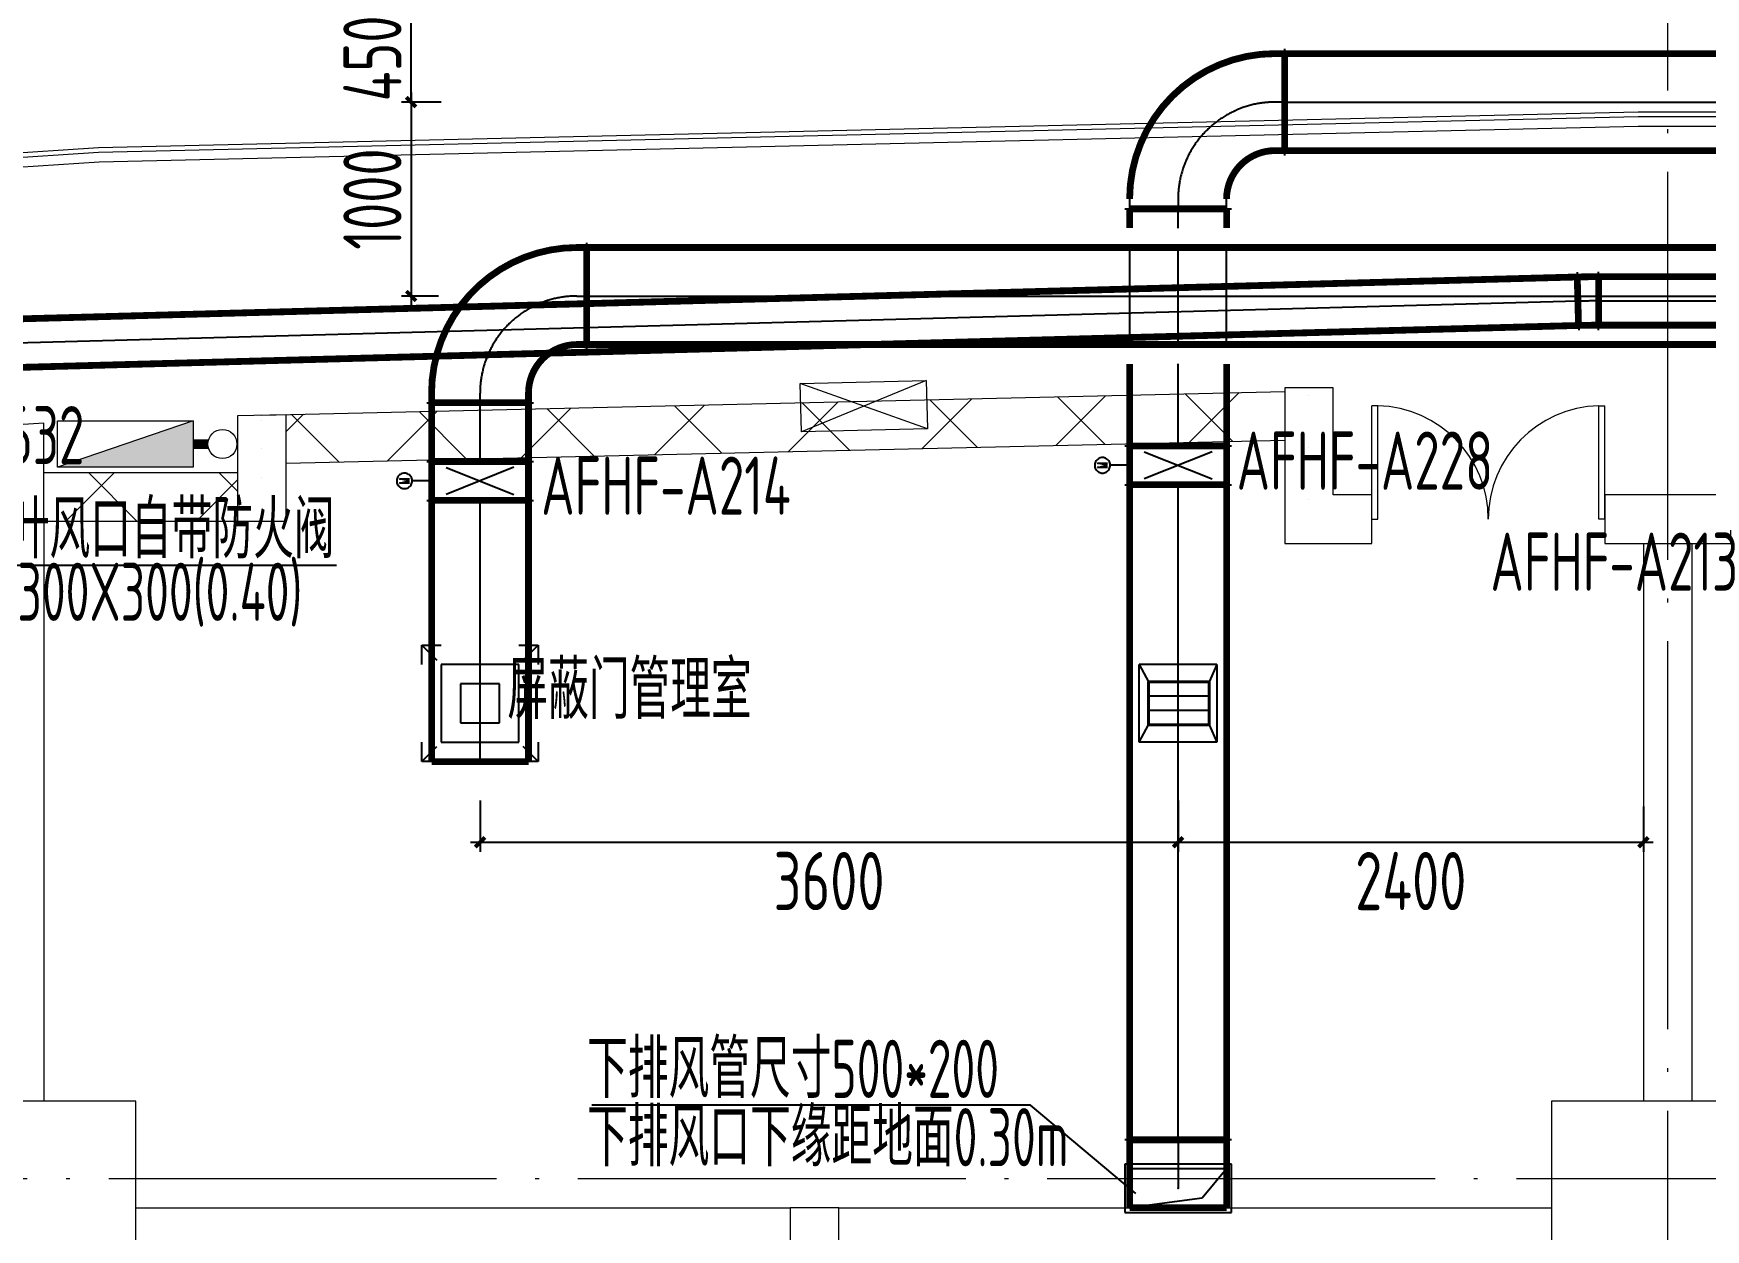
# Model space of a CAD drawing. Extents: x 4 to 13611208, y -605838 to 574722.
# Drawn here: x 13283469 to 13292093, y -9223 to -3057 of the extents above; entities that cross this region are included whole.
import ezdxf

# ---------------------------------------------------------------- set-up
doc = ezdxf.new("R2010")
doc.units = 0
doc.header["$LTSCALE"] = 1000
doc.header["$MEASUREMENT"] = 0
doc.linetypes.add('CENTER2', pattern=[28.575000000000003, 19.05, -3.175, 3.175, -3.175])
doc.linetypes.add('DOTE', pattern=[2.4200000000000004, 2, -0.2, 0.02, -0.2])
for name, color, linetype in [('DUCT-K-P中心线', 5, 'CENTER2'), ('DUCT-K-P标注', 7, 'Continuous'), ('DUCT-K-P法兰', 2, 'Continuous'), ('DUCT-K-P管', 191, 'Continuous'), ('DUCT-K-P管端线', 2, 'Continuous'), ('DUCT-K-P阀门', 7, 'Continuous'), ('DUCT-K-P风口', 7, 'Continuous'), ('DUCT-K-S中心线', 5, 'CENTER2'), ('DUCT-K-S标注', 7, 'Continuous'), ('DUCT-K-S法兰', 2, 'Continuous'), ('DUCT-K-S管', 40, 'Continuous'), ('DUCT-K-S管端线', 4, 'Continuous'), ('DUCT-K-S阀门', 7, 'Continuous'), ('DUCT-K-S风口', 7, 'Continuous'), ('DUCT-X-P中心线', 5, 'CENTER2'), ('DUCT-X-P标注', 7, 'Continuous'), ('DUCT-X-P法兰', 2, 'Continuous'), ('DUCT-X-P管', 31, 'Continuous'), ('DUCT-X-P管端线', 2, 'Continuous'), ('DUCT-X-S标注', 7, 'Continuous'), ('Hvac-Hide', 8, 'Continuous')]:
    doc.layers.add(name, color=color, linetype=linetype)
doc.layers.add('建筑底图', color=8, linetype='Continuous', lineweight=13)
doc.styles.add('67', font='gbenor.shx', dxfattribs={"width": 0.7, "bigfont": 'hztxt.shx'})
doc.styles.add('C', font='HZTXT_E', dxfattribs={"width": 0.7, "bigfont": 'HZTXT'})
doc.styles.add('du', font='gbenor.shx', dxfattribs={"width": 0.8, "bigfont": 'hztxt.shx'})
doc.dimstyles.new('67', dxfattribs={"dimscale": 100, "dimtxt": 3, "dimasz": 0.5, "dimexe": 0.5, "dimexo": 2, "dimgap": 0.5, "dimtad": 2, "dimdec": 0, "dimrnd": 5, "dimzin": 0, "dimdsep": 46, "dimtxsty": 'du', "dimblk": 'ARCHTICK', "dimcen": 0, "dimdle": 0.5, "dimclrd": 256, "dimclre": 256, "dimclrt": 256, "dimazin": 0, "dimtfac": 1, "dimtdec": 0, "dimtix": 1, "dimtmove": 2, "dimatfit": 3, "dimfxl": 100, "dimtolj": 1, "dimtzin": 0, "dimlwd": -1, "dimlwe": -1, "dimarcsym": 0})
pattern_1 = [(45, (0, 0), (-336.7596045400932, 336.7596045400933), []), (135, (0, 0), (-336.7596045400933, -336.7596045400932), [])]

# ---------------------------------------------------------------- blocks, each defined once
blk = doc.blocks.new('3#消火栓')
at = {"ltscale": 3.5}
blk.add_hatch(color=256, dxfattribs=at).paths.add_polyline_path([(-350.0000045262278, 239.9999911990017), (-350, -8.800998352290614e-06), (349.9999954737722, 240.0000088009983)])
blk.add_line((-350, -8.800998330116272e-06), (349.9999954737723, 240.0000088009983))
blk.add_lwpolyline([(-350.0000045262277, 239.9999911990017), (349.9999954737723, 240.0000088009983), (350, 8.800998330116272e-06), (-350, -8.800998330116272e-06)], close=True)
at = {"const_width": 49.99999999999997}
blk.add_lwpolyline([(-350.0000022631139, 119.9999911990017), (-425.0000022631139, 119.9999893130735)], dxfattribs=at)
blk.add_circle((-500.0000022631139, 119.9999874271452), 75)
blk = doc.blocks.new('_FZH')
blk.add_lwpolyline([(-0.5, -0.5), (0.5, -0.5), (0.5000000000000001, 0.5), (-0.4999999999999999, 0.5)], close=True)
blk = doc.blocks.new('$DorLib2D$00000002')
for p, q in [((-0.5, -5.684341886080802e-17), (-0.5000000000000007, 0.4875)), ((-0.4750000000000007, 0.4875), (-0.5000000000000007, 0.4875)), ((-0.475, -2.842170943040401e-17), (-0.4750000000000007, 0.4875)), ((0.475, -2.842170943040401e-17), (0.4750000000000007, 0.4875)), ((0.4750000000000007, 0.4875), (0.5000000000000007, 0.4875)), ((0.5, -5.684341886080802e-17), (0.5000000000000007, 0.4875)), ((-0.5, -5.684341886080802e-17), (-0.475, -2.842170943040401e-17)), ((0.5, -5.684341886080802e-17), (0.475, -2.842170943040401e-17))]:
    blk.add_line(p, q)
at = {"lineweight": 13}
for centre, start, end in [((-0.4875, -4.263256414560601e-17), 0, 88.53071641864632), ((0.4875, -4.263256414560601e-17), 91.4692835813537, 180)]:
    blk.add_arc(centre, 0.4875, start, end, dxfattribs=at)
blk = doc.blocks.new('_ArchTick')
at = {"color": 0, "linetype": 'ByBlock', "const_width": 0.4}
blk.add_lwpolyline([(-0.5, -0.5), (0.5, 0.5)], dxfattribs=at)
blk = doc.blocks.new('*D2061')
at = {"layer": 'DUCT-K-S标注', "transparency": 16777216}
for p, q in [((13285417.27181285, -2960.260509004446), (13285417.27181285, -2910.260509004446)), ((13285571.57098531, -2960.260509004446), (13285367.27181285, -2960.260509004446)), ((13285417.27181285, -3410.660975218751), (13285417.27181285, -2960.260509004446)), ((13285571.57098532, -3410.660975218751), (13285367.27181285, -3410.660975218751)), ((13285417.27181285, -3410.660975218751), (13285417.27181285, -3460.660975218751))]:
    blk.add_line(p, q, dxfattribs=at)
at = {"layer": 'DUCT-K-S标注', "transparency": 16777216, "xscale": 50, "yscale": 50, "zscale": 50}
for p, rotation in [((13285417.27181285, -2960.260509004446), 270), ((13285417.27181285, -3410.660975218751), 90)]:
    blk.add_blockref('_ArchTick', p, dxfattribs=dict(at, rotation=rotation))
at = {"layer": 'DUCT-K-S标注', "transparency": 16777216, "insert": (13285217.27181285, -3185.460742109462), "char_height": 300, "attachment_point": 5, "rotation": 90, "style": 'du'}
blk.add_mtext('\\A1;450', dxfattribs=at)
blk = doc.blocks.new('*D2062')
at = {"layer": 'DUCT-K-S标注', "transparency": 16777216}
for p, q in [((13285417.27181285, -3360.660975218751), (13285417.27181285, -4460.260509341793)), ((13285571.57098532, -3410.660975218751), (13285367.27181285, -3410.660975218751)), ((13285558.34013824, -4410.260509341793), (13285367.27181285, -4410.260509341792))]:
    blk.add_line(p, q, dxfattribs=at)
at = {"layer": 'DUCT-K-S标注', "transparency": 16777216, "xscale": 50, "yscale": 50, "zscale": 50}
for p, rotation in [((13285417.27181285, -3410.660975218751), 90), ((13285417.27181285, -4410.260509341793), 270)]:
    blk.add_blockref('_ArchTick', p, dxfattribs=dict(at, rotation=rotation))
at = {"layer": 'DUCT-K-S标注', "transparency": 16777216, "insert": (13285217.27181285, -3910.460742278135), "char_height": 300, "attachment_point": 5, "rotation": 90, "style": 'du'}
blk.add_mtext('\\A1;1000', dxfattribs=at)
blk = doc.blocks.new('*D2063')
at = {"layer": 'DUCT-K-S标注', "transparency": 16777216}
for p, q in [((13285772.36620492, -7010.259809566705), (13285772.36620492, -7276.330911672674)), ((13289372.36620492, -7010.259809566967), (13289372.36620492, -7276.330911672674)), ((13285722.36620492, -7226.330911672674), (13289422.36620492, -7226.330911672674))]:
    blk.add_line(p, q, dxfattribs=at)
at = {"layer": 'DUCT-K-S标注', "transparency": 16777216, "xscale": 50, "yscale": 50, "zscale": 50, "rotation": 180}
blk.add_blockref('_ArchTick', (13285772.36620492, -7226.330911672674), dxfattribs=at)
at = {"layer": 'DUCT-K-S标注', "transparency": 16777216, "xscale": 50, "yscale": 50, "zscale": 50}
blk.add_blockref('_ArchTick', (13289372.36620492, -7226.330911672674), dxfattribs=at)
at = {"layer": 'DUCT-K-S标注', "transparency": 16777216, "insert": (13287572.36620492, -7426.330911672674), "char_height": 300, "attachment_point": 5, "style": 'du'}
blk.add_mtext('\\A1;3600', dxfattribs=at)
blk = doc.blocks.new('*D2064')
at = {"layer": 'DUCT-K-S标注', "transparency": 16777216}
for p, q in [((13289372.36620492, -7010.259809566967), (13289372.36620492, -7276.330911672674)), ((13291772.36620493, -7042.137396858032), (13291772.36620493, -7276.330911672674)), ((13289322.36620492, -7226.330911672674), (13291822.36620493, -7226.330911672674))]:
    blk.add_line(p, q, dxfattribs=at)
at = {"layer": 'DUCT-K-S标注', "transparency": 16777216, "xscale": 50, "yscale": 50, "zscale": 50, "rotation": 180}
blk.add_blockref('_ArchTick', (13289372.36620492, -7226.330911672674), dxfattribs=at)
at = {"layer": 'DUCT-K-S标注', "transparency": 16777216, "xscale": 50, "yscale": 50, "zscale": 50}
blk.add_blockref('_ArchTick', (13291772.36620493, -7226.330911672674), dxfattribs=at)
at = {"layer": 'DUCT-K-S标注', "transparency": 16777216, "insert": (13290572.36620492, -7426.330911672674), "char_height": 300, "attachment_point": 5, "style": 'du'}
blk.add_mtext('\\A1;2400', dxfattribs=at)
blk = doc.blocks.new('$风口$00000060')
for p, q in [((-299.9999999996071, 300.000000000131), (-199.9999999997381, 299.9999999998763)), ((-299.9999999998654, 200.0000000002619), (-299.9999999996071, 300.000000000131)), ((-299.9999999996071, 300.000000000131), (-222.7858342143918, 222.7858342143372)), ((199.9999999997381, 299.9999999995489), (299.9999999996071, 299.9999999998035)), ((299.9999999996071, 299.9999999998035), (222.7858342142099, 222.7858342141917)), ((299.9999999996071, 299.9999999998035), (299.9999999998654, 199.9999999999345)), ((-299.9999999994143, -299.9999999996071), (-299.9999999996726, -199.9999999997381)), ((-299.9999999994143, -299.9999999996071), (-222.7858342140134, -222.7858342139953)), ((299.9999999996071, -300.0000000001346), (222.7858342143918, -222.7858342143372)), ((299.9999999998654, -200.0000000002656), (299.9999999996071, -300.0000000001346)), ((-199.9999999995453, -299.9999999993524), (-299.9999999994143, -299.9999999996071)), ((299.9999999996071, -300.0000000001346), (199.9999999997381, -299.9999999998763))]:
    blk.add_line(p, q)
at = {"color": 0}
for p, q in [((-199.9999999997417, 199.9999999997381), (-199.9999999997417, -199.9999999997381)), ((199.9999999997381, 199.9999999997381), (-199.9999999997417, 199.9999999997381)), ((199.9999999997381, -199.9999999997381), (199.9999999997381, 199.9999999997381)), ((-99.99999999986903, 99.99999999986903), (-99.99999999986903, -99.99999999986903)), ((99.99999999986903, 99.99999999986903), (-99.99999999986903, 99.99999999986903)), ((99.99999999986903, -99.99999999986903), (99.99999999986903, 99.99999999986903)), ((-99.99999999986903, -99.99999999986903), (99.99999999986903, -99.99999999986903)), ((-199.9999999997417, -199.9999999997381), (199.9999999997381, -199.9999999997381))]:
    blk.add_line(p, q, dxfattribs=at)
blk = doc.blocks.new('$风口$00000108')
for p, q in [((-250, 135), (-190, 75)), ((-250, -135), (-250, 135)), ((250, 135), (200, 75)), ((250, 135), (250, -135)), ((200, 25), (-190, 25)), ((200, -25), (-190, -25)), ((-250, -135), (-190, -75)), ((200, -75), (250, -135)), ((250, -135), (-250, -135))]:
    blk.add_line(p, q)
at = {"linetype": 'Continuous'}
blk.add_line((250, 135), (-250, 135), dxfattribs=at)
at = {"lineweight": 40}
for p, q in [((-190, 75), (200, 75)), ((-190, -75), (-190, 75)), ((200, 75), (200, -75)), ((-190, -75), (200, -75))]:
    blk.add_line(p, q, dxfattribs=at)

msp = doc.modelspace()

# ---------------------------------------------------------------- hatches: boundary and pattern name
at = {"layer": '建筑底图'}
h = msp.add_hatch(dxfattribs=at)
h.set_pattern_fill('ANSI37', color=8, scale=300, style=0)
h.set_pattern_definition(pattern_1)
h.paths.add_polyline_path([(13289922.36620492, -5152.970177192825), (13289922.36620492, -4902.903372821324), (13284646.78837448, -5024.871535108792), (13284646.7908297, -5024.977732668633), (13284772.36620664, -5022.208711868851), (13284772.36620664, -5272.035056104644)])
h = msp.add_hatch(dxfattribs=at)
h.set_pattern_fill('ANSI37', color=8, scale=300, style=0)
h.set_pattern_definition(pattern_1)
h.paths.add_polyline_path([(13284522.36620578, -5570.701930167445), (13284522.36620603, -5320.701930185081), (13283522.36620522, -5320.701930185081), (13283522.3662055, -5570.701930185081)])

# ---------------------------------------------------------------- linework, layer by layer
at = {"layer": 'DUCT-K-P中心线'}
for p, q in [((13289922.36620492, -3410.660975218751), (13289872.36620492, -3410.660975218751)), ((13289922.56620492, -3410.660975218751), (13294096.96620475, -3410.660975218751)), ((13289372.36620492, -4060.260509341793), (13289372.36620492, -3960.86097521875)), ((13289372.36620492, -5182.914180670865), (13289372.36620492, -4760.260509341793)), ((13289372.36620492, -8760.059809567283), (13289372.36620492, -5383.314180670865)), ((13289372.36620492, -8760.259809567284), (13289372.36620492, -9010.259809567284))]:
    msp.add_line(p, q, dxfattribs=at)
msp.add_arc((13289872.36620492, -3910.660975220436), 500.0000000016857, 90, 179.9541099857236, dxfattribs=at)
at = {"layer": 'DUCT-K-P标注', "elevation": 3349.8}
msp.add_lwpolyline([(13289153.62970163, -9036.43249276237), (13288610.48877788, -8581.734304064421), (13286349.02341319, -8581.734304064421)], dxfattribs=at)
at = {"layer": 'DUCT-K-P法兰'}
for p, q in [((13289922.46620492, -3685.660975218751), (13289922.46620492, -3135.660975218751)), ((13289097.36620492, -3960.76097521875), (13289647.36620492, -3960.76097521875)), ((13289097.36620492, -5183.014180670864), (13289647.36620492, -5183.014180670864)), ((13289097.36620492, -5383.214180670865), (13289647.36620492, -5383.214180670865)), ((13289647.36620492, -8760.159809567283), (13289097.36620492, -8760.159809567283)), ((13289122.36620492, -8885.259809567284), (13289097.36620492, -8885.259809567284)), ((13289097.36620492, -8885.259809567284), (13289097.36620492, -9135.259809567284)), ((13289647.36620492, -8885.259809567284), (13289622.36620492, -8885.259809567284)), ((13289647.36620492, -9135.259809567284), (13289647.36620492, -8885.259809567284)), ((13289097.36620492, -9135.259809567284), (13289647.36620492, -9135.259809567284))]:
    msp.add_line(p, q, dxfattribs=at)
at = {"layer": 'DUCT-K-P法兰', "color": 18, "true_color": 0x000000}
for p in [(13289922.36620492, -3410.660975218751, 3600), (13289922.56620492, -3410.660975218751, 3600), (13289372.36620492, -3960.660975218751, 3600), (13289372.36620492, -3960.86097521875, 3600), (13289372.36620492, -5182.914180670864, 3600), (13289372.36620492, -5183.114180670865, 3600), (13289372.36620492, -5383.114180670865, 3600), (13289372.36620492, -5383.314180670865, 3600), (13289372.36620492, -8760.059809567283, 3600), (13289372.36620492, -8760.259809567284, 3600), (13289372.36620492, -9010.259809567284, 3350), (13289372.36620492, -9010.259809567284, 3349.8)]:
    msp.add_point(p, dxfattribs=at)
at = {"layer": 'DUCT-K-P管', "const_width": 35}
for points in [[(13289872.36620492, -3160.660975218751, 0.4140571793598106), (13289122.36631183, -3910.260509341791)], [(13289872.36620492, -3660.660975218751, 0.4137444650001408), (13289622.36652566, -3910.260509341792)]]:
    msp.add_lwpolyline(points, format="xyb", dxfattribs=at)
for points in [[(13289922.36620492, -3160.660975218751), (13289872.36620492, -3160.660975218751)], [(13294096.96620475, -3160.660975218751), (13289922.56620492, -3160.660975218751)], [(13289922.56620492, -3160.660975218751), (13289922.56620492, -3660.660975218751)], [(13289872.36620492, -3660.660975218751), (13289922.36620492, -3660.660975218751)], [(13289922.56620492, -3660.660975218751), (13294096.96620475, -3660.660975218751)], [(13289622.36620492, -3960.86097521875), (13289122.36620492, -3960.86097521875)], [(13289122.36620492, -3960.86097521875), (13289122.36620492, -4060.260509341793)], [(13289622.36620492, -4060.260509341793), (13289622.36620492, -3960.86097521875)], [(13289122.36620492, -4760.260509341793), (13289122.36620492, -5182.914180670865)], [(13289622.36620492, -5182.914180670865), (13289622.36620492, -4760.260509341793)], [(13289122.36620492, -5182.914180670865), (13289622.36620492, -5182.914180670865)], [(13289122.36620492, -5383.114180670865), (13289122.36620492, -5183.114180670865)], [(13289622.36620492, -5183.114180670865), (13289622.36620492, -5383.114180670865)], [(13289622.36620492, -5383.314180670865), (13289122.36620492, -5383.314180670865)], [(13289122.36620492, -5383.314180670865), (13289122.36620492, -8760.059809567283)], [(13289622.36620492, -8760.059809567283), (13289622.36620492, -5383.314180670865)], [(13289122.36620492, -8760.059809567283), (13289622.36620492, -8760.059809567283)], [(13289122.36620492, -8760.259809567284), (13289122.36620492, -9110.259809567284)], [(13289622.36620492, -8760.259809567284), (13289622.36620492, -9110.259809567284)], [(13289622.36620492, -9110.259809567284), (13289122.36620492, -9110.259809567284)]]:
    msp.add_lwpolyline(points, dxfattribs=at)
at = {"layer": 'DUCT-K-P管', "color": 18, "true_color": 0x000000}
for p in [(13289922.36620492, -3410.660975218751, 3600), (13289372.36620492, -3960.660975218751, 3600), (13289372.36620492, -8760.259809567284, 3600), (13289372.36620492, -9010.259809567284, 3350)]:
    msp.add_point(p, dxfattribs=at)
at = {"layer": 'DUCT-K-P管端线'}
for p, q in [((13289922.36620492, -3160.660975218751), (13289922.36620492, -3660.660975218751)), ((13289122.36620492, -5183.114180670865), (13289622.36620492, -5183.114180670865)), ((13289122.36620492, -5383.114180670865), (13289622.36620492, -5383.114180670865)), ((13289122.36620492, -8760.259809567284), (13289622.36620492, -8760.259809567284)), ((13289622.36620492, -8910.259809567284), (13289497.36620492, -9060.259809567284))]:
    msp.add_line(p, q, dxfattribs=at)
at = {"layer": 'DUCT-K-P阀门'}
for p, q in [((13288952.6404119, -5256.34895641525), (13288949.20470202, -5260.746464530606)), ((13288956.65470053, -5252.47240294504), (13288952.6404119, -5256.34895641525)), ((13288961.16943435, -5249.192256823762), (13288956.65470053, -5252.47240294504)), ((13288966.0967392, -5246.572362364554), (13288961.16943435, -5249.192256823762)), ((13288971.34071069, -5244.663712832981), (13288966.0967392, -5246.572362364554)), ((13288976.79928088, -5243.503457921117), (13288971.34071069, -5244.663712832981)), ((13288982.36620492, -5243.114180671051), (13288976.79928088, -5243.503457921117)), ((13288987.93312896, -5243.503457921659), (13288982.36620492, -5243.114180671051)), ((13288993.39169915, -5244.663712834055), (13288987.93312896, -5243.503457921659)), ((13288998.63567064, -5246.57236236614), (13288993.39169915, -5244.663712834055)), ((13289003.56297549, -5249.192256825826), (13288998.63567064, -5246.57236236614)), ((13289008.07770931, -5252.472402947544), (13289003.56297549, -5249.192256825826)), ((13289012.09199794, -5256.348956418145), (13289008.07770931, -5252.472402947544)), ((13289015.52770782, -5260.746464533836), (13289012.09199794, -5256.348956418145)), ((13289197.36620492, -5213.114180670865), (13289547.36620492, -5353.114180670865)), ((13289547.31700135, -5213.035510231927), (13289197.41540849, -5353.192851109802)), ((13288942.9738948, -5276.168253562456), (13288942.39057184, -5281.718200801004)), ((13288942.39057184, -5281.718200801004), (13288942.5853291, -5287.29531919982)), ((13288942.5853291, -5287.29531919982), (13288943.55437587, -5292.791056493148)), ((13288944.32394427, -5270.7535008942), (13288942.9738948, -5276.168253562456)), ((13288943.55437587, -5292.791056493148), (13288945.27885074, -5298.098444405881)), ((13288946.41444307, -5265.579334797737), (13288944.32394427, -5270.7535008942)), ((13288945.27885074, -5298.098444405881), (13288947.72518877, -5303.114180669364)), ((13288949.20470202, -5260.746464530606), (13288946.41444307, -5265.579334797737)), ((13288947.72518877, -5303.114180669364), (13288950.84577478, -5307.740639682543)), ((13288950.84577478, -5307.740639682543), (13288954.5798701, -5311.887772683244)), ((13288954.5798701, -5311.887772683244), (13288958.85479483, -5315.474860444904)), ((13288956.80692384, -5294.08560924248), (13289007.86614469, -5283.114166475701)), ((13289007.86620492, -5294.08560924248), (13288956.80692384, -5294.08560924248)), ((13289007.86614469, -5283.114166475701), (13288956.86620976, -5272.14272699478)), ((13288956.86620976, -5272.14272699478), (13289007.86620492, -5272.142726994774)), ((13288958.85479483, -5315.474860444904), (13288963.58734241, -5318.432084384493)), ((13288963.58734241, -5318.432084384493), (13288968.68539919, -5320.701885501821)), ((13288968.68539919, -5320.701885501821), (13288974.04973729, -5322.240084699998)), ((13288974.04973729, -5322.240084699998), (13288979.57594597, -5323.016742681309)), ((13288979.57594597, -5323.016742681309), (13288985.15646387, -5323.01674268158)), ((13288985.15646387, -5323.01674268158), (13288990.68267255, -5322.240084700808)), ((13288990.68267255, -5322.240084700808), (13288996.04701065, -5320.701885503154)), ((13288996.04701065, -5320.701885503154), (13289001.14506743, -5318.432084386322)), ((13289001.14506743, -5318.432084386322), (13289005.87761501, -5315.474860447194)), ((13289005.87761501, -5315.474860447194), (13289010.15253974, -5311.88777268595)), ((13289010.15253974, -5311.88777268595), (13289013.88663506, -5307.740639685612)), ((13289013.88663506, -5307.740639685612), (13289017.00722107, -5303.114180672738)), ((13289018.31796677, -5265.579334801238), (13289015.52770782, -5260.746464533836)), ((13289017.00722107, -5303.114180672738), (13289019.4535591, -5298.098444409494)), ((13289020.40846557, -5270.753500897906), (13289018.31796677, -5265.579334801238)), ((13289019.4535591, -5298.098444409494), (13289021.17803397, -5292.791056496928)), ((13289021.75851504, -5276.168253566292), (13289020.40846557, -5270.753500897906)), ((13289021.17803397, -5292.791056496928), (13289022.14708073, -5287.295319203695)), ((13289022.341838, -5281.718200804898), (13289021.75851504, -5276.168253566292)), ((13289022.14708073, -5287.295319203695), (13289022.341838, -5281.718200804898)), ((13289122.36620492, -5283.114180671051), (13289022.36620492, -5283.114180671051))]:
    msp.add_line(p, q, dxfattribs=at)
at = {"layer": 'DUCT-K-S中心线'}
for p, q in [((13286272.36620492, -4410.260509341793), (13286322.36620492, -4410.260509341793)), ((13286322.56620492, -4410.260509341793), (13292296.96620475, -4410.260509341793)), ((13285772.36620492, -4960.260509341793), (13285772.36620492, -4910.260509341793)), ((13285772.36620492, -5263.290272577666), (13285772.36620492, -4960.460509341793)), ((13285772.36620492, -6810.259809566705), (13285772.36620492, -5463.690272577665))]:
    msp.add_line(p, q, dxfattribs=at)
msp.add_arc((13286272.36620492, -4910.260509340214), 499.9999999981374, 89.99999999978657, 180.000000000181, dxfattribs=at)
at = {"layer": 'DUCT-K-S法兰'}
for p, q in [((13286322.46620492, -4685.260509341793), (13286322.46620492, -4135.260509341793)), ((13285497.36620492, -4960.360509341794), (13286047.36620492, -4960.360509341794)), ((13285497.36620492, -5263.390272577665), (13286047.36620492, -5263.390272577665)), ((13285497.36620492, -5463.590272577666), (13286047.36620492, -5463.590272577666))]:
    msp.add_line(p, q, dxfattribs=at)
at = {"layer": 'DUCT-K-S法兰', "color": 18, "true_color": 0x000000}
for p in [(13286322.36620492, -4410.260509341793, 4200), (13286322.56620492, -4410.260509341793, 4200), (13285772.36620492, -4960.260509341793, 4200), (13285772.36620492, -4960.460509341793, 4200), (13285772.36620492, -5263.290272577665, 4200), (13285772.36620492, -5263.490272577666, 4200), (13285772.36620492, -5463.490272577666, 4200), (13285772.36620492, -5463.690272577666, 4200)]:
    msp.add_point(p, dxfattribs=at)
at = {"layer": 'DUCT-K-S管', "extrusion": (0, 0, -1), "const_width": 35}
for points in [[(-13285522.36620492, -4910.260509341793, 0.4142135623741275), (-13286272.36620492, -4160.260509342875)], [(-13286022.36620492, -4910.260509341793, 0.4142135623721584), (-13286272.36620492, -4660.260509342593)]]:
    msp.add_lwpolyline(points, format="xyb", dxfattribs=at)
at = {"layer": 'DUCT-K-S管', "const_width": 35}
for points in [[(13286272.36620492, -4160.260509341793), (13286322.36620492, -4160.260509341793)], [(13292296.96620475, -4160.260509341793), (13286322.56620492, -4160.260509341793)], [(13286322.56620492, -4160.260509341793), (13286322.56620492, -4660.260509341793)], [(13286322.36620492, -4660.260509341793), (13286272.36620492, -4660.260509341793)], [(13286322.56620492, -4660.260509341793), (13292296.96620475, -4660.260509341793)], [(13285522.36620492, -4960.260509341793), (13285522.36620492, -4910.260509341793)], [(13286022.36620492, -4910.260509341793), (13286022.36620492, -4960.260509341793)], [(13286022.36620492, -4960.460509341793), (13285522.36620492, -4960.460509341793)], [(13285522.36620492, -4960.460509341793), (13285522.36620492, -5263.290272577666)], [(13286022.36620492, -5263.290272577666), (13286022.36620492, -4960.460509341793)], [(13285522.36620492, -5263.290272577666), (13286022.36620492, -5263.290272577666)], [(13285522.36620492, -5463.490272577666), (13285522.36620492, -5263.490272577666)], [(13286022.36620492, -5263.490272577666), (13286022.36620492, -5463.490272577666)], [(13286022.36620492, -5463.690272577665), (13285522.36620492, -5463.690272577665)], [(13285522.36620492, -5463.690272577665), (13285522.36620492, -6810.259809566705)], [(13286022.36620492, -6810.259809566705), (13286022.36620492, -5463.690272577665)], [(13285522.36620492, -6810.259809566705), (13286022.36620492, -6810.259809566705)]]:
    msp.add_lwpolyline(points, dxfattribs=at)
at = {"layer": 'DUCT-K-S管', "color": 18, "true_color": 0x000000}
for p in [(13286322.36620492, -4410.260509341793, 4200), (13285772.36620492, -4960.260509341793, 4200)]:
    msp.add_point(p, dxfattribs=at)
at = {"layer": 'DUCT-K-S管端线'}
for p, q in [((13286322.36620492, -4160.260509341793), (13286322.36620492, -4660.260509341793)), ((13285522.36620492, -4960.260509341793), (13286022.36620492, -4960.260509341793)), ((13285522.36620492, -5263.490272577666), (13286022.36620492, -5263.490272577666)), ((13285522.36620492, -5463.490272577666), (13286022.36620492, -5463.490272577666))]:
    msp.add_line(p, q, dxfattribs=at)
at = {"layer": 'DUCT-K-S阀门'}
for p, q in [((13285346.41444307, -5345.955426704538), (13285344.32394427, -5351.129592801001)), ((13285349.20470202, -5341.122556437407), (13285346.41444307, -5345.955426704538)), ((13285352.6404119, -5336.72504832205), (13285349.20470202, -5341.122556437407)), ((13285356.65470053, -5332.848494851841), (13285352.6404119, -5336.72504832205)), ((13285361.16943435, -5329.568348730563), (13285356.65470053, -5332.848494851841)), ((13285366.0967392, -5326.948454271355), (13285361.16943435, -5329.568348730563)), ((13285371.34071069, -5325.039804739782), (13285366.0967392, -5326.948454271355)), ((13285376.79928088, -5323.879549827918), (13285371.34071069, -5325.039804739782)), ((13285382.36620492, -5323.490272577852), (13285376.79928088, -5323.879549827918)), ((13285387.93312896, -5323.87954982846), (13285382.36620492, -5323.490272577852)), ((13285393.39169915, -5325.039804740856), (13285387.93312896, -5323.87954982846)), ((13285398.63567064, -5326.948454272941), (13285393.39169915, -5325.039804740856)), ((13285403.56297549, -5329.568348732627), (13285398.63567064, -5326.948454272941)), ((13285408.07770931, -5332.848494854345), (13285403.56297549, -5329.568348732627)), ((13285412.09199794, -5336.725048324945), (13285408.07770931, -5332.848494854345)), ((13285415.52770782, -5341.122556440637), (13285412.09199794, -5336.725048324945)), ((13285418.31796677, -5345.955426708039), (13285415.52770782, -5341.122556440637)), ((13285420.40846557, -5351.129592804707), (13285418.31796677, -5345.955426708039)), ((13285597.36620492, -5293.490272577666), (13285947.36620492, -5433.490272577666)), ((13285947.31700135, -5293.411602138728), (13285597.41540849, -5433.568943016603)), ((13285342.9738948, -5356.544345469257), (13285342.39057184, -5362.094292707805)), ((13285342.39057184, -5362.094292707805), (13285342.5853291, -5367.671411106621)), ((13285342.5853291, -5367.671411106621), (13285343.55437587, -5373.167148399949)), ((13285344.32394427, -5351.129592801001), (13285342.9738948, -5356.544345469257)), ((13285343.55437587, -5373.167148399949), (13285345.27885074, -5378.474536312682)), ((13285345.27885074, -5378.474536312682), (13285347.72518877, -5383.490272576165)), ((13285347.72518877, -5383.490272576165), (13285350.84577478, -5388.116731589344)), ((13285350.84577478, -5388.116731589344), (13285354.5798701, -5392.263864590045)), ((13285354.5798701, -5392.263864590045), (13285358.85479483, -5395.850952351705)), ((13285356.80692384, -5374.461701149281), (13285407.86614469, -5363.490258382502)), ((13285407.86620492, -5374.461701149281), (13285356.80692384, -5374.461701149281)), ((13285407.86614469, -5363.490258382502), (13285356.86620976, -5352.518818901581)), ((13285356.86620976, -5352.518818901581), (13285407.86620492, -5352.518818901575)), ((13285358.85479483, -5395.850952351705), (13285363.58734241, -5398.808176291294)), ((13285363.58734241, -5398.808176291294), (13285368.68539919, -5401.077977408622)), ((13285368.68539919, -5401.077977408622), (13285374.04973729, -5402.616176606799)), ((13285374.04973729, -5402.616176606799), (13285379.57594597, -5403.39283458811)), ((13285379.57594597, -5403.39283458811), (13285385.15646387, -5403.392834588381)), ((13285385.15646387, -5403.392834588381), (13285390.68267255, -5402.616176607609)), ((13285390.68267255, -5402.616176607609), (13285396.04701065, -5401.077977409955)), ((13285396.04701065, -5401.077977409955), (13285401.14506743, -5398.808176293123)), ((13285401.14506743, -5398.808176293123), (13285405.87761501, -5395.850952353995)), ((13285405.87761501, -5395.850952353995), (13285410.15253974, -5392.263864592751)), ((13285410.15253974, -5392.263864592751), (13285413.88663506, -5388.116731592413)), ((13285413.88663506, -5388.116731592413), (13285417.00722107, -5383.490272579539)), ((13285417.00722107, -5383.490272579539), (13285419.4535591, -5378.474536316295)), ((13285419.4535591, -5378.474536316295), (13285421.17803397, -5373.167148403729)), ((13285421.75851504, -5356.544345473093), (13285420.40846557, -5351.129592804707)), ((13285421.17803397, -5373.167148403729), (13285422.14708073, -5367.671411110496)), ((13285422.341838, -5362.094292711698), (13285421.75851504, -5356.544345473093)), ((13285422.14708073, -5367.671411110496), (13285422.341838, -5362.094292711698)), ((13285522.36620492, -5363.490272577852), (13285422.36620492, -5363.490272577852))]:
    msp.add_line(p, q, dxfattribs=at)
at = {"layer": 'DUCT-X-P中心线'}
for p, q in [((13291434.27464726, -4437.100818722897), (13283312.36110681, -4655.515825382366)), ((13291434.57453884, -4437.092754019744), (13291434.47457498, -4437.095442254129)), ((13291541.17709117, -4435.660976184831), (13291541.07709117, -4435.660976184831)), ((13291541.37709117, -4435.660976184831), (13300662.36620475, -4435.660976184831))]:
    msp.add_line(p, q, dxfattribs=at)
msp.add_arc((13291541.07709116, -8397.464044505874), 3961.803068321043, 89.99999999997306, 91.54043041833778, dxfattribs=at)
at = {"layer": 'DUCT-X-P法兰'}
for p, q in [((13291430.34225955, -4287.152339814647), (13291438.40696269, -4587.04392116238)), ((13291541.27709117, -4585.660976184831), (13291541.27709117, -4285.660976184831))]:
    msp.add_line(p, q, dxfattribs=at)
at = {"layer": 'DUCT-X-P法兰', "color": 18, "true_color": 0x000000}
for p in [(13291434.27464726, -4437.100818722897, 2700), (13291434.47457498, -4437.095442254129, 2700), (13291541.17709117, -4435.660976184831, 2700), (13291541.37709117, -4435.660976184831, 2700)]:
    msp.add_point(p, dxfattribs=at)
at = {"layer": 'DUCT-X-P管', "const_width": 35}
for points in [[(13291430.91435428, -4312.145993161473), (13283309.00081383, -4530.560999820941)], [(13291437.63494024, -4562.055644284322), (13291430.91435428, -4312.145993161473)], [(13291431.21424586, -4312.137928458318), (13291431.114282, -4312.140616692703)], [(13291541.17709117, -4310.660976184831), (13291541.07709117, -4310.660976184831)], [(13300662.36620475, -4310.660976184831), (13291541.37709117, -4310.660976184831)], [(13291541.37709117, -4310.660976184831), (13291541.37709117, -4560.660976184831)], [(13283315.72139979, -4780.47065094379), (13291437.63494024, -4562.055644284322)], [(13291437.83486796, -4562.050267815555), (13291437.93483182, -4562.047579581171)], [(13291541.07709117, -4560.660976184831), (13291541.17709117, -4560.660976184831)], [(13291541.37709117, -4560.660976184831), (13300662.36620475, -4560.660976184831)]]:
    msp.add_lwpolyline(points, dxfattribs=at)
for points in [[(13291541.07709117, -4310.660976184831, 0.006721496894039175), (13291431.21424586, -4312.13792845833)], [(13291541.07709117, -4560.660976184831, 0.006721496894253846), (13291437.93483182, -4562.047579581171)]]:
    msp.add_lwpolyline(points, format="xyb", dxfattribs=at)
at = {"layer": 'DUCT-X-P管', "color": 18, "true_color": 0x000000}
for p in [(13291434.47457498, -4437.095442254129, 2700), (13291541.17709117, -4435.660976184831, 2700)]:
    msp.add_point(p, dxfattribs=at)
at = {"layer": 'DUCT-X-P管端线'}
for p, q in [((13291541.17709117, -4310.660976184831), (13291541.17709117, -4560.660976184831)), ((13291431.114282, -4312.140616692703), (13291437.83486796, -4562.050267815555))]:
    msp.add_line(p, q, dxfattribs=at)
at = {"layer": 'DUCT-X-S标注'}
msp.add_line((13285032.31411436, -5800.23872376131), (13283128.77779784, -5800.23872376131), dxfattribs=at)
at = {"layer": 'Hvac-Hide'}
for p, q in [((13289122.36620492, -3910.660975218751), (13289122.36620492, -3960.660975218751)), ((13289122.36620492, -3960.660975218751), (13289622.36620492, -3960.660975218751)), ((13289372.36620492, -3910.660975218751), (13289372.36620492, -3960.660975218751)), ((13289622.36620492, -3960.660975218751), (13289622.36620492, -3910.660975218751)), ((13289122.36620492, -4160.260509341793), (13289122.36620492, -4660.260509341793)), ((13289372.36620492, -4660.260509341793), (13289372.36620492, -4160.260509341793)), ((13289622.36620492, -4660.260509341793), (13289622.36620492, -4160.260509341793)), ((13289622.36620492, -8885.259809567284), (13289122.36620492, -8885.259809567284)), ((13289622.36620492, -8910.259809567284), (13289122.36620492, -8910.259809567284)), ((13289122.36620492, -8910.259809567284), (13289122.36620492, -9110.259809567284)), ((13289622.36620492, -8910.259809567284), (13289497.36620492, -9060.259809567284)), ((13289622.36620492, -9110.259809567284), (13289622.36620492, -8910.259809567284)), ((13289497.36620492, -9060.259809567284), (13289122.36620492, -9110.259809567284)), ((13289122.36620492, -9110.259809567284), (13289622.36620492, -9110.259809567284))]:
    msp.add_line(p, q, dxfattribs=at)
for centre, radius, start, end in [((13289872.36236935, -3910.660975215183), 749.9961644280702, 179.9694065029091, 180.0000000002725), ((13289872.37529588, -3910.660977536362), 500.0090909637511, 179.9541105546965, 179.9999997344261), ((13289872.36793693, -3910.660976349445), 250.001732006669, 179.9082203191111, 179.9999997408656)]:
    msp.add_arc(centre, radius, start, end, dxfattribs=at)
at = {"layer": '建筑底图', "color": 8, "linetype": 'DOTE'}
for p, q in [((13291897.36620496, -22710.2592780806), (13291897.36620496, 3889.739490877779)), ((13119297.36620771, -8960.259810726566), (13476259.96010479, -8960.259810726682))]:
    msp.add_line(p, q, dxfattribs=at)
at = {"layer": '建筑底图', "color": 8}
for p, q in [((13283804.30969882, -3643.981732904387), (13291744.60096279, -3460.260509304528)), ((13291744.60096279, -3460.260509304528), (13303897.36620496, -3460.260509301035)), ((13273170.78383639, -4342.186552777712), (13283804.30969882, -3643.981732904387)), ((13284646.78837448, -5024.871535108792), (13289922.36620492, -4902.903372820932)), ((13290172.36620493, -4883.656499581004), (13289922.36620492, -4883.656499581004)), ((13289922.36620492, -4883.656499581004), (13289922.36620492, -5685.660975211009)), ((13290172.36620493, -5435.660975213919), (13290172.36620493, -4883.656499581004)), ((13290047.36620492, -4925.020129012177), (13290047.36620492, -4925.020129012177)), ((13283522.36620492, -5065.293690185936), (13283272.36620492, -5081.708866788715)), ((13283522.3662055, -5570.701930026407), (13283522.36620492, -5065.293690185936)), ((13284772.36620664, -5022.208711868851), (13284522.36620632, -5027.721378585265)), ((13284522.36620632, -5027.721378585265), (13284522.36620578, -5570.701930167445)), ((13284646.78837448, -5024.871535108792), (13284646.79082971, -5024.977732666652)), ((13284647.36620492, -5049.86485645629), (13284647.36620492, -5049.86485645629)), ((13284772.36620663, -5570.701930185081), (13284772.36620664, -5022.208711868851)), ((13284772.36620665, -5272.035056104331), (13289922.36620492, -5152.970177191357)), ((13284647.36620492, -5197.783393320686), (13284647.36620492, -5197.783393320686)), ((13290047.36620492, -5192.840552111331), (13290047.36620492, -5192.840552111331)), ((13283522.36620522, -5320.701930175781), (13284522.36620604, -5320.701930176641)), ((13284647.36620492, -5345.701930185081), (13284647.36620492, -5345.701930185081)), ((13290047.36620492, -5460.660975210485), (13290047.36620492, -5460.660975210485)), ((13290372.36620491, -5435.660975166655), (13290172.36620493, -5435.660975213919)), ((13290372.36620491, -5685.660975239123), (13290372.36620491, -5435.660975166655)), ((13283272.36620492, -5570.701930185081), (13283522.3662055, -5570.701930026407)), ((13283522.36620492, -5570.701930029427), (13283522.36620492, -8560.259810727437)), ((13283522.36620551, -5570.701930187988), (13284522.36620579, -5570.701930174033)), ((13284522.36620578, -5570.701930167445), (13284772.36620663, -5570.701930185081)), ((13289922.36620492, -5685.660975211009), (13290372.36620491, -5685.660975239123)), ((13291772.36620493, -5685.660975210997), (13291772.36620493, -8560.259810727437)), ((13292022.36620493, -5685.660975210997), (13292022.36620493, -8560.259810727437)), ((13283997.36620497, -9110.259809567215), (13287372.36620947, -9110.25980956705)), ((13287622.36620947, -9110.259809566574), (13291297.36620497, -9110.259809567877))]:
    msp.add_line(p, q, dxfattribs=at)
at = {"layer": '建筑底图', "color": 8, "linetype": 'Continuous'}
for p, q in [((13283805.4183387, -3668.962772469909), (13291744.60104017, -3485.267198616813)), ((13283807.63561847, -3718.924851600954), (13291745.75762284, -3535.253819992242)), ((13291745.1793315, -3485.260509304528), (13303947.36620496, -3485.260509301035)), ((13291745.1793315, -3535.260509304528), (13303947.36620496, -3535.260509301035)), ((13273172.984344, -4367.095899537555), (13283805.4183387, -3668.962772469909)), ((13273177.38535919, -4416.914593057532), (13283807.63561847, -3718.924851600954))]:
    msp.add_line(p, q, dxfattribs=at)
at = {"layer": '建筑底图', "color": 8}
msp.add_lwpolyline([(13288073.79863436, -4845.614413086383), (13288079.50669338, -5095.549240715918), (13287429.67614155, -5110.39019417332), (13287423.96808252, -4860.455366543785)], close=True, dxfattribs=at)
for points in [[(13288079.50669339, -5095.54924062168), (13287423.96808252, -4860.455366543785)], [(13288073.79863436, -4845.614413017931), (13287429.67614154, -5110.390194093226)]]:
    msp.add_lwpolyline(points, dxfattribs=at)

# ---------------------------------------------------------------- block references
at = {"layer": 'DUCT-K-P风口', "xscale": 0.8, "yscale": 1.481481481481482}
msp.add_blockref('$风口$00000108', (13289372.36620492, -6510.259809566967, 3285), dxfattribs=at)
at = {"layer": 'DUCT-K-S风口'}
msp.add_blockref('$风口$00000060', (13285772.36620492, -6510.259809566967, 3325), dxfattribs=at)
at = {"layer": '建筑底图', "color": 8}
for name, p, xscale, yscale, zscale in [('$DorLib2D$00000002', (13290972.36620492, -5560.660975210485), 1200, 1200, 1200), ('_FZH', (13287497.36620947, -9235.259809567302), 250, 250, 250)]:
    msp.add_blockref(name, p, dxfattribs=dict(at, xscale=xscale, yscale=yscale, zscale=zscale))
at = {"layer": '建筑底图', "color": 8, "ltscale": 100, "rotation": 179.9999989194438}
msp.add_blockref('3#消火栓', (13283943.68381938, -5053.391603512631), dxfattribs=at)
at = {"layer": '建筑底图', "color": 8}
for p, xscale, yscale, zscale, rotation in [((13291897.36620492, -5560.660975201696), 649.9999999962747, 249.9999999753782, 249.9999999753782, 2.119041561922651e-09), ((13283397.36620496, -8960.259810728545), 800, 1200, 1200, 270), ((13291897.36620496, -8960.259810726624), 800, 1200, 1200, 270)]:
    msp.add_blockref('_FZH', p, dxfattribs=dict(at, xscale=xscale, yscale=yscale, zscale=zscale, rotation=rotation))

# ---------------------------------------------------------------- texts
at = {"layer": 'DUCT-K-P标注'}
for s, style, width, p in [('AFHF-A228', '67', 0.75, (13289674.26625482, -5408.868324313204, 1559.999999999069)), ('AFHF-A214', '67', 0.75, (13286087.72759332, -5537.928441195749)), ('AFHF-A213', '67', 0.75, (13290983.14221384, -5929.902597447345, 12000)), ('下排风管尺寸500*200', 'du', 0.7, (13286324.70706211, -8544.29675017932, -350.1999999999998)), ('下排风口下缘距地面0.30m', 'du', 0.7, (13286324.70706211, -8896.683682387522, -350.1999999999998))]:
    msp.add_text(s, height=300, dxfattribs=dict(at, style=style, width=width)).set_placement(p)
at = {"layer": 'DUCT-X-P标注', "style": '67', "width": 0.75}
msp.add_text('FHF-A632', height=300, dxfattribs=at).set_placement((13282583.09710498, -5277.505099135893))
at = {"layer": 'DUCT-X-S标注', "style": 'du', "width": 0.7}
for s, p in [('百叶风口自带防火阀', (13283131.7147669, -5762.652298855969)), ('300X300(0.40)', (13283386.82507466, -6085.045171506145))]:
    msp.add_text(s, height=300, dxfattribs=at).set_placement(p)
at = {"layer": '建筑底图', "color": 8, "style": 'C', "width": 0.7}
msp.add_text('屏蔽门管理室', height=300, dxfattribs=at).set_placement((13285913.39350562, -6590.311023528503))

# ---------------------------------------------------------------- dimensions: what is measured, and where the dimension line sits
at = {"layer": 'DUCT-K-S标注'}
for base, p2, picture, middle in [((13285417.27181285, -2960.260509004446), (13285771.57098531, -2960.260509004446), '*D2061', (13285217.27181285, -3185.460742109462)), ((13285417.27181285, -4410.260509341793), (13285758.34013824, -4410.260509341793, 3600), '*D2062', (13285217.27181285, -3910.460742278135))]:
    dim = msp.add_linear_dim(base=base, p1=(13285771.57098532, -3410.660975218751, 3100), p2=p2, angle=90, dimstyle='67', dxfattribs=at)
    dim.commit()
    dim.dimension.update_dxf_attribs({"geometry": picture, "text_midpoint": middle})
for base, p1, p2, picture, middle in [((13289372.36620492, -7226.330911672674), (13285772.36620492, -6810.259809566705, 3600), (13289372.36620492, -6810.259809566967, 3100), '*D2063', (13287572.36620492, -7426.330911672674)), ((13291772.36620493, -7226.330911672674), (13289372.36620492, -6810.259809566967, 3100), (13291772.36620493, -6842.137396858032), '*D2064', (13290572.36620492, -7426.330911672674))]:
    dim = msp.add_linear_dim(base=base, p1=p1, p2=p2, dimstyle='67', dxfattribs=at)
    dim.commit()
    dim.dimension.update_dxf_attribs({"geometry": picture, "text_midpoint": middle})

doc.saveas('drawing.dxf')
